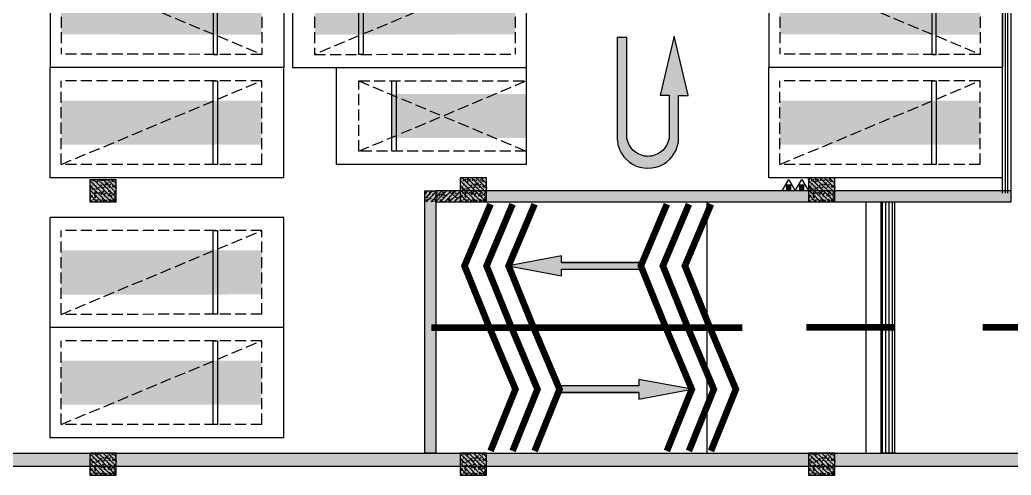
# Model space of a CAD drawing. Extents: x -1338203 to 1886333, y -783476 to 1038610.
# Drawn here: x 722270 to 744757, y -389054 to -378721 of the extents above; entities that cross this region are included whole.
import ezdxf

# ---------------------------------------------------------------- set-up
doc = ezdxf.new("R2010")
doc.units = 0
doc.header["$LTSCALE"] = 1000
doc.header["$MEASUREMENT"] = 0
doc.linetypes.add('A-001-平面B2$0$__DASH', pattern=[0.35, 0.25, -0.1])
doc.linetypes.add('DASH', pattern=[0.35, 0.25, -0.1])
for name, color, linetype in [('A-001-平面参照B2$0$0A-E-STRS-RAIL', 163, 'Continuous'), ('A-001-平面参照B2$0$0A-SC-CLNG', 134, 'Continuous'), ('A-001-平面参照B2$0$AUDIT_D_210610200414-0', 40, 'Continuous'), ('A-001-平面参照B2$0$AUDIT_D_230227194758-1', 52, 'Continuous'), ('A-001-车位参照B2$0$A-001-车位参照B2$0$0A-P-PKNG-CAR(A)', 43, 'Continuous'), ('A-001-车位参照B2$0$A-001-车位参照B2$0$0A-P-PKNG-CAR(B)', 21, 'Continuous'), ('A-FIRE', 7, 'Continuous'), ('p-a-mini', 150, 'Continuous'), ('p-a-regular', 5, 'Continuous'), ('S001地下二墙柱$0$0S-CW-HATCH', 251, 'Continuous'), ('S001地下二墙柱$0$0S-CW-HATCH-UP', 251, 'Continuous'), ('S001地下二墙柱$0$0S-CW-LINE', 72, 'Continuous'), ('S001地下二墙柱$0$S001地下二墙柱$0$0S-CC-LINE', 52, 'Continuous'), ('S001地下二墙柱$0$S001地下二墙柱$0$0S-CW-HATCH', 251, 'Continuous'), ('S001地下二墙柱$0$S001地下二墙柱$0$0S-CW-HATCH-UP', 251, 'Continuous'), ('中心线', 42, 'Continuous'), ('地面指向箭头', 7, 'Continuous'), ('坡道线', 7, 'Continuous'), ('负二层消火栓$0$负二层消火栓$1$0P-EQUIP-FH', 7, 'Continuous')]:
    doc.layers.add(name, color=color, linetype=linetype)
pattern_1 = [(45, (-766365.37, 163610.93), (-53.0330086, 53.0330086), []), (50, (-766365.37, 163610.93), (215.178055, -18.82564), [22.5, -247.5]), (355, (-766365.37, 163610.93), (-41.6254, 225.65764), [18, -198]), (100.4514, (-766347.44, 163609.36), (173.552815, 206.831863), [19.122057, -210.342634]), (46.1842, (-766365.37, 163670.93), (320.172315, -49.655704), [33.75, -371.25]), (96.6356, (-766338.7, 163666.8), (280.39881, 292.23536), [28.68309, -315.5139]), (351.1842, (-766365.37, 163670.93), (280.39858, 292.23558), [27, -297]), (21, (-766335.37, 163655.93), (179.072116, -120.785667), [22.5, -247.5]), (326, (-766335.37, 163655.93), (72.9946, 217.545014), [18, -198]), (71.4514, (-766320.44, 163645.86), (252.06679, 96.75915), [19.122057, -210.342634]), (37.5, (-766365.37, 163610.93), (3.6479566, 99.868156), [0, -195.6, 0, -201, 0, -198.75]), (7.5, (-766365.37, 163610.93), (78.920861, 118.323514), [0, -114.6, 0, -191.1, 0, -75.75]), (327.5, (-766432.27, 163610.93), (160.146731, -6.7664615), [0, -75, 0, -234, 0, -310.5]), (317.5, (-766462.27, 163610.93), (174.95585, 30.031495), [0, -97.5, 0, -155.4, 0, -220.5])]

# ---------------------------------------------------------------- blocks, each defined once
blk = doc.blocks.new('A-001-平面参照B2')
at = {"layer": 'A-001-平面参照B2$0$0A-SC-CLNG', "ltscale": 0.002}
h = blk.add_hatch(dxfattribs=at)
h.set_pattern_fill('LINE', color=256, scale=80, angle=90)
h.set_pattern_definition([(90, (-765015.37, -306889.07), (-76.2, 5e-15), [])])
h.paths.add_polyline_path([(-24559, -219243), (-24259, -219243), (-24259, -224943), (-24559, -224943)])
at = {"layer": 'A-001-平面参照B2$0$0A-E-STRS-RAIL'}
for points in [[(-21734, -219043), (-21734, -210643)], [(-21684, -219043), (-21684, -210643)]]:
    blk.add_lwpolyline(points, dxfattribs=at)
at = {"layer": 'A-001-平面参照B2$0$0A-SC-CLNG', "ltscale": 0.002}
blk.add_lwpolyline([(-24559, -219243), (-24259, -219243), (-24259, -224943), (-24559, -224943)], close=True, dxfattribs=at)
at = {"layer": 'A-001-平面参照B2$0$AUDIT_D_210610200414-0'}
for points in [[(-28509, -219243), (-28509, -224943)], [(-24909, -219243), (-24909, -224943)]]:
    blk.add_lwpolyline(points, dxfattribs=at)
at = {"layer": 'A-001-平面参照B2$0$AUDIT_D_230227194758-1'}
for points in [[(-21809, -219043), (-21809, -210643)], [(-21609, -219043), (-21609, -210643)]]:
    blk.add_lwpolyline(points, dxfattribs=at)
blk = doc.blocks.new('负二层消火栓$0$负二层消火栓$1$$TwtSys$00000546')
h = blk.add_hatch()
h.set_pattern_fill('ANSI31', color=256, scale=200, style=0)
h.set_pattern_definition([(45, (-38543.802, -6670.83), (-17.67767, 17.67767), [])])
h.paths.add_polyline_path([(-65, 174), (65, 174), (65, 44), (-65, 44)])
for points in [[(0, 344), (-198, 0), (198, 0)], [(-65, 174), (65, 174), (65, 44), (-65, 44)]]:
    blk.add_lwpolyline(points, close=True)
blk = doc.blocks.new('负二层消火栓')
at = {"layer": '负二层消火栓$0$负二层消火栓$1$0P-EQUIP-FH', "xscale": -0.75, "yscale": 0.75, "zscale": 0.75}
for p in [(-26655, -218993), (-26358, -218993)]:
    blk.add_blockref('负二层消火栓$0$负二层消火栓$1$$TwtSys$00000546', p, dxfattribs=at)
blk = doc.blocks.new('S001地下二墙柱')
at = {"layer": 'S001地下二墙柱$0$0S-CW-HATCH'}
h = blk.add_hatch(color=256, dxfattribs=at)
h.dxf.hatch_style = 1
h.paths.add_polyline_path([(-53499, -224943), (-14809, -224943), (-14809, -225243), (-53499, -225243)])
at = {"layer": 'S001地下二墙柱$0$0S-CW-HATCH-UP'}
h = blk.add_hatch(dxfattribs=at)
h.set_pattern_fill('钢筋混凝土', color=256, scale=30)
h.set_pattern_definition([(45, (-517247.39, -8359.694), (-53.033009, 53.033009), []), (50, (-517247.39, -8359.7), (215.178055, -18.82564), [22.5, -247.5]), (355, (-517247.4, -8359.7), (-41.6254, 225.65764), [18, -198]), (100.4514, (-517229.46, -8361.26), (173.552815, 206.83186), [19.12206, -210.34263]), (46.1842, (-517247.4, -8299.7), (320.17231, -49.6557), [33.75, -371.25]), (96.6356, (-517220.7, -8303.83), (280.39881, 292.23536), [28.68309, -315.5139]), (351.1842, (-517247.4, -8299.7), (280.39858, 292.23558), [27, -297]), (21, (-517217.39, -8314.7), (179.072116, -120.78567), [22.5, -247.5]), (326, (-517217.4, -8314.7), (72.9946, 217.54501), [18, -198]), (71.4514, (-517202.47, -8324.76), (252.06679, 96.75915), [19.12206, -210.34263]), (37.5, (-517247.39, -8359.694), (3.647957, 99.868156), [0, -195.6, 0, -201, 0, -198.75]), (7.5, (-517247.39, -8359.69), (78.920861, 118.323514), [0, -114.6, 0, -191.1, 0, -75.75]), (327.5, (-517314.29, -8359.694), (160.146731, -6.766462), [0, -75, 0, -234, 0, -310.5]), (317.5, (-517344.29, -8359.7), (174.95585, 30.031495), [0, -97.5, 0, -155.4, 0, -220.5])])
h.paths.add_polyline_path([(-53499, -224943), (-14809, -224943), (-14809, -225243), (-53499, -225243)])
at = {"layer": 'S001地下二墙柱$0$S001地下二墙柱$0$0S-CW-HATCH'}
h = blk.add_hatch(color=256, dxfattribs=at)
h.dxf.hatch_style = 1
h.paths.add_polyline_path([(-41909, -219243), (-41909, -218743), (-42509, -218743), (-42509, -219243)])
h = blk.add_hatch(color=256, dxfattribs=at)
h.dxf.hatch_style = 1
h.paths.add_polyline_path([(-33509, -219243), (-33509, -218693), (-34109, -218693), (-34109, -219243)])
h = blk.add_hatch(color=256, dxfattribs=at)
h.dxf.hatch_style = 1
h.paths.add_polyline_path([(-25609, -219243), (-25609, -218693), (-26209, -218693), (-26209, -219243)])
at = {"layer": 'S001地下二墙柱$0$S001地下二墙柱$0$0S-CW-HATCH', "ltscale": 0.002}
h = blk.add_hatch(color=251, dxfattribs=at)
h.dxf.hatch_style = 1
h.paths.add_polyline_path([(-34909, -219243), (-34109, -219243), (-34109, -218993), (-34909, -218993)])
h = blk.add_hatch(color=251, dxfattribs=at)
h.dxf.hatch_style = 1
h.paths.add_polyline_path([(-33509, -218993), (-21609, -218993), (-21609, -219243), (-33509, -219243)])
h = blk.add_hatch(color=251, dxfattribs=at)
h.dxf.hatch_style = 1
h.paths.add_polyline_path([(-34659, -219243), (-34909, -219243), (-34909, -224943), (-34659, -224943)])
at = {"layer": 'S001地下二墙柱$0$S001地下二墙柱$0$0S-CW-HATCH'}
h = blk.add_hatch(color=256, dxfattribs=at)
h.dxf.hatch_style = 1
h.paths.add_polyline_path([(-41909, -225443), (-41909, -224943), (-42509, -224943), (-42509, -225443)])
h = blk.add_hatch(color=256, dxfattribs=at)
h.dxf.hatch_style = 1
h.paths.add_polyline_path([(-33509, -225443), (-33509, -224943), (-34109, -224943), (-34109, -225443)])
h = blk.add_hatch(color=256, dxfattribs=at)
h.dxf.hatch_style = 1
h.paths.add_polyline_path([(-25609, -225443), (-25609, -224943), (-26209, -224943), (-26209, -225443)])
at = {"layer": 'S001地下二墙柱$0$S001地下二墙柱$0$0S-CW-HATCH-UP'}
h = blk.add_hatch(dxfattribs=at)
h.set_pattern_fill('钢筋混凝土', color=256, scale=30, angle=-90)
h.set_pattern_definition([(315, (-32957.045, -251554.22), (53.03301, 53.03301), []), (320, (-32957.05, -251554.22), (-18.8256, -215.1781), [22.5, -247.5]), (265, (-32957.05, -251554.22), (225.6576, 41.6254), [18, -198]), (10.4514, (-32958.61, -251572.15), (206.8319, -173.5528), [19.122, -210.3426]), (316.1842, (-32897.05, -251554.22), (-49.6557, -320.1723), [33.75, -371.25]), (6.6356, (-32901.18, -251580.9), (292.2354, -280.3988), [28.683, -315.514]), (261.1842, (-32897.05, -251554.22), (292.2356, -280.3986), [27, -297]), (291, (-32912.05, -251584.22), (-120.7857, -179.0721), [22.5, -247.5]), (236, (-32912.05, -251584.22), (217.545, -72.9946), [18, -198]), (341.4514, (-32922.11, -251599.14), (96.7591, -252.0668), [19.122, -210.3426]), (307.5, (-32957.045, -251554.22), (99.86816, -3.64796), [0, -195.6, 0, -201, 0, -198.75]), (277.5, (-32957.05, -251554.22), (118.3235, -78.92086), [0, -114.6, 0, -191.1, 0, -75.75]), (237.5, (-32957.045, -251487.32), (-6.76646, -160.14673), [0, -75, 0, -234, 0, -310.5]), (227.5, (-32957.05, -251457.32), (30.0315, -174.95585), [0, -97.5, 0, -155.4, 0, -220.5])])
h.paths.add_polyline_path([(-41909, -219243), (-41909, -218743), (-42509, -218743), (-42509, -219243)])
h = blk.add_hatch(dxfattribs=at)
h.set_pattern_fill('钢筋混凝土', color=256, scale=30, angle=-90)
h.set_pattern_definition([(315, (-24557.034, -251554.22), (53.03301, 53.03301), []), (320, (-24557.03, -251554.22), (-18.8256, -215.1781), [22.5, -247.5]), (265, (-24557.03, -251554.22), (225.6576, 41.6254), [18, -198]), (10.4514, (-24558.6, -251572.15), (206.8319, -173.5528), [19.122, -210.3426]), (316.1842, (-24497.03, -251554.22), (-49.6557, -320.1723), [33.75, -371.25]), (6.6356, (-24501.17, -251580.9), (292.2354, -280.3988), [28.683, -315.514]), (261.1842, (-24497.03, -251554.22), (292.2356, -280.3986), [27, -297]), (291, (-24512.03, -251584.22), (-120.7857, -179.0721), [22.5, -247.5]), (236, (-24512.03, -251584.22), (217.545, -72.9946), [18, -198]), (341.4514, (-24522.1, -251599.14), (96.7591, -252.0668), [19.122, -210.3426]), (307.5, (-24557.034, -251554.22), (99.86816, -3.64796), [0, -195.6, 0, -201, 0, -198.75]), (277.5, (-24557.03, -251554.22), (118.3235, -78.92086), [0, -114.6, 0, -191.1, 0, -75.75]), (237.5, (-24557.034, -251487.32), (-6.76646, -160.14673), [0, -75, 0, -234, 0, -310.5]), (227.5, (-24557.03, -251457.32), (30.0315, -174.95585), [0, -97.5, 0, -155.4, 0, -220.5])])
h.paths.add_polyline_path([(-33509, -219243), (-33509, -218693), (-34109, -218693), (-34109, -219243)])
h = blk.add_hatch(dxfattribs=at)
h.set_pattern_fill('钢筋混凝土', color=256, scale=30, angle=-90)
h.set_pattern_definition([(315, (-16657.034, -251554.22), (53.03301, 53.03301), []), (320, (-16657.03, -251554.22), (-18.8256, -215.1781), [22.5, -247.5]), (265, (-16657.03, -251554.22), (225.6576, 41.6254), [18, -198]), (10.4514, (-16658.6, -251572.15), (206.8319, -173.5528), [19.122, -210.3426]), (316.1842, (-16597.03, -251554.22), (-49.6557, -320.1723), [33.75, -371.25]), (6.6356, (-16601.17, -251580.9), (292.2354, -280.3988), [28.683, -315.514]), (261.1842, (-16597.03, -251554.22), (292.2356, -280.3986), [27, -297]), (291, (-16612.03, -251584.22), (-120.7857, -179.0721), [22.5, -247.5]), (236, (-16612.03, -251584.22), (217.545, -72.9946), [18, -198]), (341.4514, (-16622.1, -251599.14), (96.7591, -252.0668), [19.122, -210.3426]), (307.5, (-16657.034, -251554.22), (99.86816, -3.64796), [0, -195.6, 0, -201, 0, -198.75]), (277.5, (-16657.03, -251554.22), (118.3235, -78.92086), [0, -114.6, 0, -191.1, 0, -75.75]), (237.5, (-16657.034, -251487.32), (-6.76646, -160.14673), [0, -75, 0, -234, 0, -310.5]), (227.5, (-16657.03, -251457.32), (30.0315, -174.95585), [0, -97.5, 0, -155.4, 0, -220.5])])
h.paths.add_polyline_path([(-25609, -219243), (-25609, -218693), (-26209, -218693), (-26209, -219243)])
at = {"layer": 'S001地下二墙柱$0$S001地下二墙柱$0$0S-CW-HATCH-UP', "ltscale": 0.002}
h = blk.add_hatch(dxfattribs=at)
h.set_pattern_fill('钢筋混凝土', color=251, scale=30)
h.set_pattern_definition(pattern_1)
h.paths.add_polyline_path([(-34909, -219243), (-34109, -219243), (-34109, -218993), (-34909, -218993)])
h = blk.add_hatch(dxfattribs=at)
h.set_pattern_fill('钢筋混凝土', color=251, scale=30)
h.set_pattern_definition(pattern_1)
h.paths.add_polyline_path([(-33509, -218993), (-21609, -218993), (-21609, -219243), (-33509, -219243)])
h = blk.add_hatch(dxfattribs=at)
h.set_pattern_fill('钢筋混凝土', color=251, scale=30)
h.set_pattern_definition(pattern_1)
h.paths.add_polyline_path([(-34659, -219243), (-34909, -219243), (-34909, -224943), (-34659, -224943)])
at = {"layer": 'S001地下二墙柱$0$S001地下二墙柱$0$0S-CW-HATCH-UP'}
h = blk.add_hatch(dxfattribs=at)
h.set_pattern_fill('钢筋混凝土', color=256, scale=30, angle=-90)
h.set_pattern_definition([(315, (-32957.045, -257754.22), (53.03301, 53.03301), []), (320, (-32957.05, -257754.22), (-18.8256, -215.1781), [22.5, -247.5]), (265, (-32957.05, -257754.22), (225.6576, 41.6254), [18, -198]), (10.4514, (-32958.61, -257772.15), (206.8319, -173.5528), [19.122, -210.3426]), (316.1842, (-32897.05, -257754.22), (-49.6557, -320.1723), [33.75, -371.25]), (6.6356, (-32901.18, -257780.9), (292.2354, -280.3988), [28.683, -315.514]), (261.1842, (-32897.05, -257754.22), (292.2356, -280.3986), [27, -297]), (291, (-32912.05, -257784.22), (-120.7857, -179.0721), [22.5, -247.5]), (236, (-32912.05, -257784.22), (217.545, -72.9946), [18, -198]), (341.4514, (-32922.11, -257799.14), (96.7591, -252.0668), [19.122, -210.3426]), (307.5, (-32957.045, -257754.22), (99.86816, -3.64796), [0, -195.6, 0, -201, 0, -198.75]), (277.5, (-32957.05, -257754.22), (118.3235, -78.92086), [0, -114.6, 0, -191.1, 0, -75.75]), (237.5, (-32957.045, -257687.32), (-6.76646, -160.14673), [0, -75, 0, -234, 0, -310.5]), (227.5, (-32957.05, -257657.32), (30.0315, -174.95585), [0, -97.5, 0, -155.4, 0, -220.5])])
h.paths.add_polyline_path([(-41909, -225443), (-41909, -224943), (-42509, -224943), (-42509, -225443)])
h = blk.add_hatch(dxfattribs=at)
h.set_pattern_fill('钢筋混凝土', color=256, scale=30, angle=-90)
h.set_pattern_definition([(315, (-24557.034, -257754.22), (53.03301, 53.03301), []), (320, (-24557.03, -257754.22), (-18.8256, -215.1781), [22.5, -247.5]), (265, (-24557.03, -257754.22), (225.6576, 41.6254), [18, -198]), (10.4514, (-24558.6, -257772.15), (206.8319, -173.5528), [19.122, -210.3426]), (316.1842, (-24497.03, -257754.22), (-49.6557, -320.1723), [33.75, -371.25]), (6.6356, (-24501.17, -257780.9), (292.2354, -280.3988), [28.683, -315.514]), (261.1842, (-24497.03, -257754.22), (292.2356, -280.3986), [27, -297]), (291, (-24512.03, -257784.22), (-120.7857, -179.0721), [22.5, -247.5]), (236, (-24512.03, -257784.22), (217.545, -72.9946), [18, -198]), (341.4514, (-24522.1, -257799.14), (96.7591, -252.0668), [19.122, -210.3426]), (307.5, (-24557.034, -257754.22), (99.86816, -3.64796), [0, -195.6, 0, -201, 0, -198.75]), (277.5, (-24557.03, -257754.22), (118.3235, -78.92086), [0, -114.6, 0, -191.1, 0, -75.75]), (237.5, (-24557.034, -257687.32), (-6.76646, -160.14673), [0, -75, 0, -234, 0, -310.5]), (227.5, (-24557.03, -257657.32), (30.0315, -174.95585), [0, -97.5, 0, -155.4, 0, -220.5])])
h.paths.add_polyline_path([(-33509, -225443), (-33509, -224943), (-34109, -224943), (-34109, -225443)])
h = blk.add_hatch(dxfattribs=at)
h.set_pattern_fill('钢筋混凝土', color=256, scale=30, angle=-90)
h.set_pattern_definition([(315, (-16657.034, -257754.22), (53.03301, 53.03301), []), (320, (-16657.03, -257754.22), (-18.8256, -215.1781), [22.5, -247.5]), (265, (-16657.03, -257754.22), (225.6576, 41.6254), [18, -198]), (10.4514, (-16658.6, -257772.15), (206.8319, -173.5528), [19.122, -210.3426]), (316.1842, (-16597.03, -257754.22), (-49.6557, -320.1723), [33.75, -371.25]), (6.6356, (-16601.17, -257780.9), (292.2354, -280.3988), [28.683, -315.514]), (261.1842, (-16597.03, -257754.22), (292.2356, -280.3986), [27, -297]), (291, (-16612.03, -257784.22), (-120.7857, -179.0721), [22.5, -247.5]), (236, (-16612.03, -257784.22), (217.545, -72.9946), [18, -198]), (341.4514, (-16622.1, -257799.14), (96.7591, -252.0668), [19.122, -210.3426]), (307.5, (-16657.034, -257754.22), (99.86816, -3.64796), [0, -195.6, 0, -201, 0, -198.75]), (277.5, (-16657.03, -257754.22), (118.3235, -78.92086), [0, -114.6, 0, -191.1, 0, -75.75]), (237.5, (-16657.034, -257687.32), (-6.76646, -160.14673), [0, -75, 0, -234, 0, -310.5]), (227.5, (-16657.03, -257657.32), (30.0315, -174.95585), [0, -97.5, 0, -155.4, 0, -220.5])])
h.paths.add_polyline_path([(-25609, -225443), (-25609, -224943), (-26209, -224943), (-26209, -225443)])
at = {"layer": 'S001地下二墙柱$0$0S-CW-LINE'}
for points in [[(-34909, -218993), (-34659, -218993), (-34659, -224943), (-34909, -224943)], [(-34659, -219243), (-21609, -219243), (-21609, -218993), (-34659, -218993)], [(-53499, -224943), (-14809, -224943), (-14809, -225243), (-53499, -225243)]]:
    blk.add_lwpolyline(points, close=True, dxfattribs=at)
at = {"layer": 'S001地下二墙柱$0$S001地下二墙柱$0$0S-CC-LINE', "color": 1}
for points in [[(-41909, -219243), (-41909, -218743), (-42509, -218743), (-42509, -219243)], [(-33509, -219243), (-33509, -218693), (-34109, -218693), (-34109, -219243)], [(-25609, -219243), (-25609, -218693), (-26209, -218693), (-26209, -219243)], [(-41909, -225443), (-41909, -224943), (-42509, -224943), (-42509, -225443)], [(-33509, -225443), (-33509, -224943), (-34109, -224943), (-34109, -225443)], [(-25609, -225443), (-25609, -224943), (-26209, -224943), (-26209, -225443)]]:
    blk.add_lwpolyline(points, close=True, dxfattribs=at)
blk = doc.blocks.new('JTDT')
at = {"layer": 'A-FIRE'}
h = blk.add_hatch(color=251, dxfattribs=at)
h.dxf.hatch_style = 1
h.paths.add_polyline_path([(189165, 82916), (189162, 82988), (189159, 82988), (189147, 83060), (189144, 83075), (189126, 83123), (189114, 83162), (189105, 83180), (189081, 83230), (189072, 83245), (189057, 83269), (189036, 83299), (189024, 83317), (189021, 83320), (189021, 83323), (188961, 83389), (188893, 83449), (188818, 83500), (188734, 83542), (188650, 83571), (188561, 83586), (188468, 83592), (188378, 83586), (188288, 83571), (188202, 83542), (188118, 83500), (188043, 83449), (187974, 83389), (187915, 83323), (187915, 83320), (187912, 83317), (187900, 83299), (187882, 83269), (187864, 83245), (187858, 83230), (187831, 83180), (187822, 83162), (187810, 83123), (187795, 83075), (187789, 83060), (187777, 82988), (187771, 82916), (187771, 82895), (187771, 82839), (187771, 81938), (187559, 81938), (187559, 81935), (187867, 80625), (187876, 80592), (187882, 80625), (188190, 81935), (187983, 81935), (187983, 81938), (187983, 82839), (187986, 82895), (187989, 82916), (188007, 82988), (188037, 83060), (188046, 83075), (188076, 83123), (188109, 83162), (188124, 83180), (188184, 83230), (188205, 83245), (188247, 83269), (188318, 83299), (188390, 83317), (188441, 83320), (188468, 83323), (188492, 83320), (188543, 83317), (188615, 83299), (188686, 83269), (188728, 83245), (188749, 83230), (188809, 83180), (188824, 83162), (188857, 83123), (188887, 83075), (188896, 83060), (188926, 82988), (188944, 82916), (188947, 82895), (188949, 82839), (188949, 80625), (189168, 80625), (189168, 82839), (189168, 82895)])
at = {"layer": '地面指向箭头', "color": 251, "linetype": 'Continuous'}
blk.add_lwpolyline([(189165, 82916), (189162, 82988), (189159, 82988), (189147, 83060), (189144, 83075), (189126, 83123), (189114, 83162), (189105, 83180), (189081, 83230), (189072, 83245), (189057, 83269), (189036, 83299), (189024, 83317), (189021, 83320), (189021, 83323), (188961, 83389), (188893, 83449), (188818, 83500), (188734, 83542), (188650, 83571), (188561, 83586), (188468, 83592), (188378, 83586), (188288, 83571), (188202, 83542), (188118, 83500), (188043, 83449), (187974, 83389), (187915, 83323), (187915, 83320), (187912, 83317), (187900, 83299), (187882, 83269), (187864, 83245), (187858, 83230), (187831, 83180), (187822, 83162), (187810, 83123), (187795, 83075), (187789, 83060), (187777, 82988), (187771, 82916), (187771, 82895), (187771, 82839), (187771, 81938), (187559, 81938), (187559, 81935), (187867, 80625), (187876, 80592), (187882, 80625), (188190, 81935), (187983, 81935), (187983, 81938), (187983, 82839), (187986, 82895), (187989, 82916), (188007, 82988), (188037, 83060), (188046, 83075), (188076, 83123), (188109, 83162), (188124, 83180), (188184, 83230), (188205, 83245), (188247, 83269), (188318, 83299), (188390, 83317), (188441, 83320), (188468, 83323), (188492, 83320), (188543, 83317), (188615, 83299), (188686, 83269), (188728, 83245), (188749, 83230), (188809, 83180), (188824, 83162), (188857, 83123), (188887, 83075), (188896, 83060), (188926, 82988), (188944, 82916), (188947, 82895), (188949, 82839), (188949, 80625), (189168, 80625), (189168, 82839), (189168, 82895), (189165, 82916)], dxfattribs=at)
blk = doc.blocks.new('直行')
at = {"layer": '地面指向箭头'}
blk.add_hatch(color=251, dxfattribs=at).paths.add_polyline_path([(-29241, 4059962), (-29466, 4058762), (-29316, 4058762), (-29316, 4056961), (-29166, 4056961), (-29166, 4058762), (-29016, 4058762)])
at = {"layer": '地面指向箭头', "color": 251}
blk.add_lwpolyline([(-29316, 4058762), (-29316, 4056961), (-29316, 4058762), (-29316, 4058762), (-29466, 4058762), (-29241, 4059962), (-29016, 4058762), (-29166, 4058762), (-29166, 4056961), (-29316, 4056961), (-29316, 4056961)], dxfattribs=at)
blk = doc.blocks.new('A$C3d42903c')
at = {"layer": '中心线', "color": 251, "const_width": 150}
for points in [[(327466, 143538), (329466, 143538)], [(331466, 143538), (333466, 143538)]]:
    blk.add_lwpolyline(points, dxfattribs=at)
at = {"layer": '坡道线', "color": 251, "const_width": 150}
for points in [[(320276, 143534), (319710, 144934), (320301, 146334)], [(320776, 143534), (320210, 144934), (320801, 146334)], [(321276, 143534), (320710, 144934), (321301, 146334)], [(324276, 143534), (323710, 144934), (324301, 146334)], [(324776, 143534), (324210, 144934), (324801, 146334)], [(325276, 143534), (324710, 144934), (325301, 146334)], [(320301, 140734), (320866, 142134), (320276, 143534)], [(320801, 140734), (321366, 142134), (320776, 143534)], [(321301, 140734), (321866, 142134), (321276, 143534)], [(324301, 140734), (324866, 142134), (324276, 143534)], [(324801, 140734), (325366, 142134), (324776, 143534)], [(325301, 140734), (325866, 142134), (325276, 143534)]]:
    blk.add_lwpolyline(points, dxfattribs=at)
at = {"layer": '坡道线', "color": 251, "ltscale": 0.002, "const_width": 150}
blk.add_lwpolyline([(318960, 143534), (326010, 143534)], dxfattribs=at)
at = {"layer": '地面指向箭头', "color": 251, "rotation": 180}
blk.add_blockref('JTDT', (512339, 230742), dxfattribs=at)
at = {"layer": '地面指向箭头', "color": 251, "xscale": -1}
for p, rotation in [((4380673, 115693), 90), ((-3735096, 171375), 270)]:
    blk.add_blockref('直行', p, dxfattribs=dict(at, rotation=rotation))
blk = doc.blocks.new('A-001-车位参照B2$0$A-001-车位参照B2$0$ddd')
for p, q in [((0, 2500), (5300, 2500)), ((0, 2500), (0, 0)), ((5300, 2500), (5300, 0)), ((0, 0), (5300, 0))]:
    blk.add_line(p, q)
at = {"linetype": 'A-001-平面B2$0$__DASH'}
for p, q in [((500, 2200), (500, 300)), ((500, 2200), (5050, 2200)), ((5050, 2200), (5050, 300)), ((500, 300), (5050, 300))]:
    blk.add_line(p, q, dxfattribs=at)
blk.add_lwpolyline([(5050, 2200), (500, 300)], dxfattribs=at)
blk.add_lwpolyline([(1500, 300), (1500, 2200), (1600, 2200), (1600, 300)], close=True)
at = {"layer": 'p-a-regular', "ltscale": 0.002, "const_width": 1000}
blk.add_lwpolyline([(5050, 1250), (500, 1250)], dxfattribs=at)
blk = doc.blocks.new('A-001-车位参照B2$0$A-001-车位参照B2$0$A$C43AE5A3B')
at = {"color": 241}
blk.add_lwpolyline([(400, 0), (400, 4300), (2600, 4300), (2600, 0)], close=True, dxfattribs=at)
at = {"color": 241, "linetype": 'DASH'}
for points in [[(700, 0), (700, 3800), (2300, 3800), (2300, 0), (700, 0)], [(2300, 3800), (700, 0)], [(700, 3800), (2300, 0)]]:
    blk.add_lwpolyline(points, dxfattribs=at)
at = {"color": 241}
blk.add_lwpolyline([(700, 3050), (2300, 3050), (2300, 2950), (700, 2950), (700, 3050)], dxfattribs=at)
at = {"layer": 'p-a-mini', "ltscale": 0.002, "const_width": 1000}
blk.add_lwpolyline([(1500, 3050), (1500, 0)], dxfattribs=at)

msp = doc.modelspace()

# ---------------------------------------------------------------- block references
at = {"ltscale": 0.002}
for name, p in [('S001地下二墙柱', (766365.4, -163610.9)), ('负二层消火栓', (766365.4, -163610.9)), ('A$C3d42903c', (412646.2, -529238.7))]:
    msp.add_blockref(name, p, dxfattribs=at)
msp.add_blockref('A-001-平面参照B2', (766365.4, -163610.9))
at = {"layer": 'A-001-车位参照B2$0$A-001-车位参照B2$0$0A-P-PKNG-CAR(A)', "linetype": 'Continuous', "xscale": -1, "rotation": 359.9972764593918}
for p in [(728256.6, -379804.1), (744556.6, -379804.1)]:
    msp.add_blockref('A-001-车位参照B2$0$A-001-车位参照B2$0$ddd', p, dxfattribs=at)
at = {"layer": 'A-001-车位参照B2$0$A-001-车位参照B2$0$0A-P-PKNG-CAR(A)', "linetype": 'Continuous'}
for p, rotation in [((728456.6, -379804.1), 0.002723540608215488), ((728256.6, -379804.1), 180.0027235406082), ((744556.6, -379804.1), 180.0027235406079), ((728256.6, -383204.1), 180.0027235406082), ((728256.6, -385704.1), 180.0027235406082)]:
    msp.add_blockref('A-001-车位参照B2$0$A-001-车位参照B2$0$ddd', p, dxfattribs=dict(at, rotation=rotation))
at = {"layer": 'A-001-车位参照B2$0$A-001-车位参照B2$0$0A-P-PKNG-CAR(B)', "rotation": 90}
msp.add_blockref('A-001-车位参照B2$0$A-001-车位参照B2$0$A$C43AE5A3B', (733756.7, -382403.9), dxfattribs=at)

doc.saveas('drawing.dxf')
